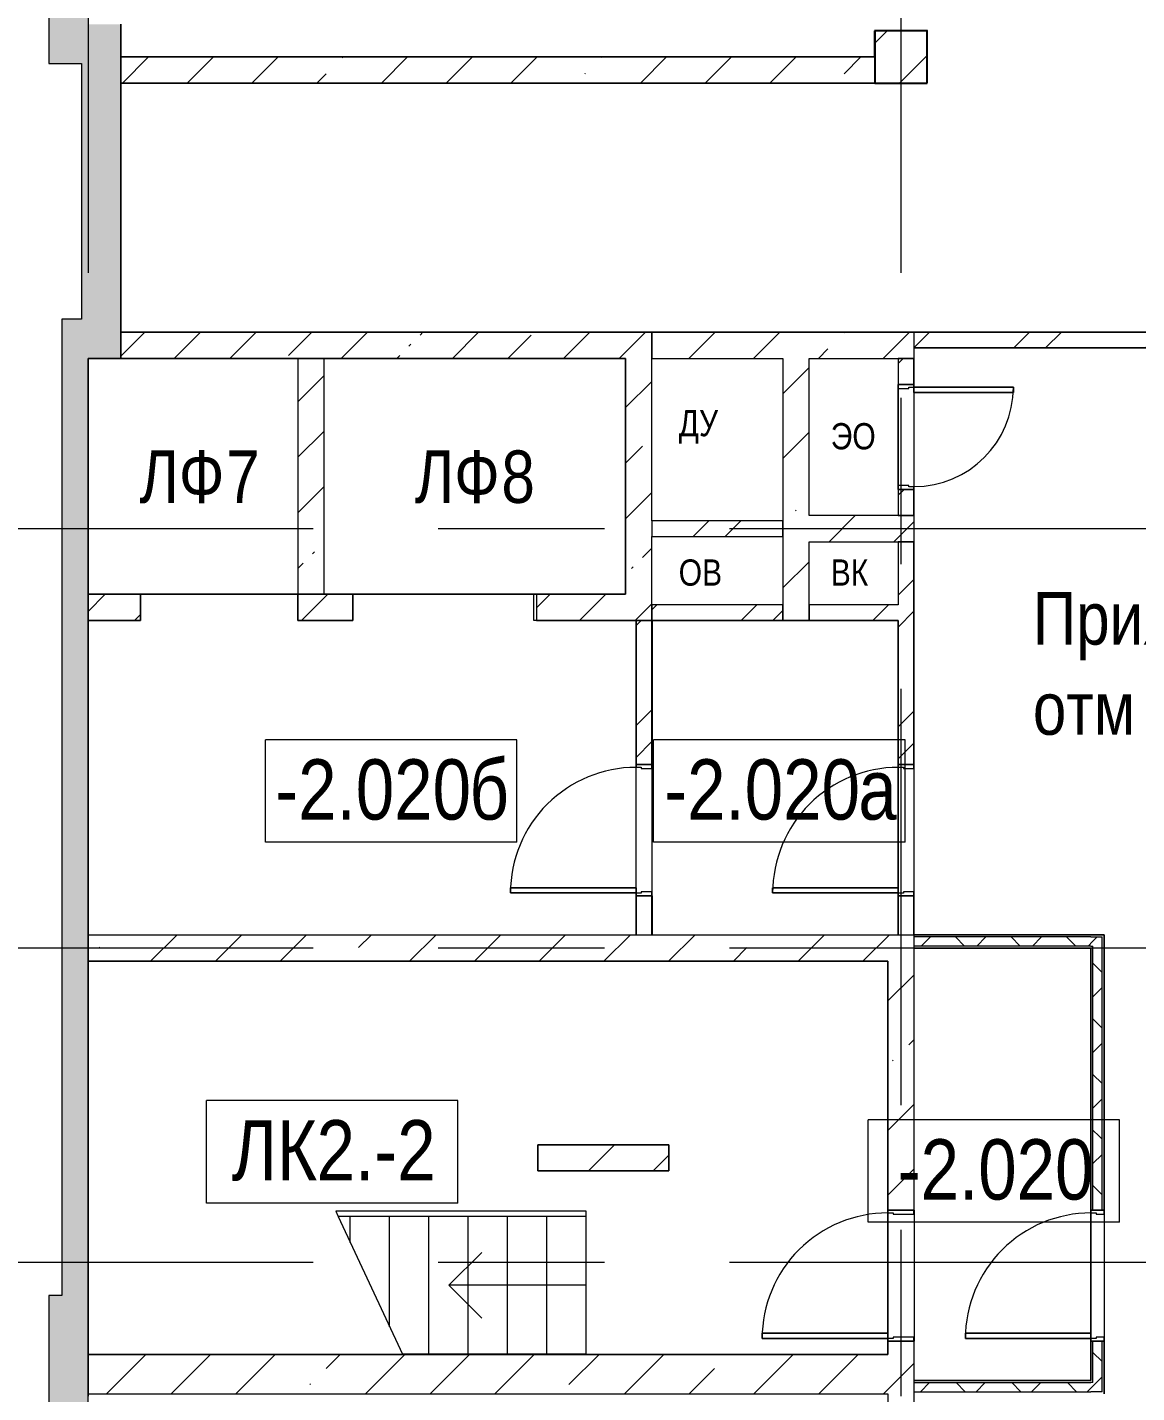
# Model space of a CAD drawing. Header units: millimetres. Extents: x 48966 to 155647, y -43515 to 30475.
# Drawn here: x 56868 to 65330, y 5125 to 15543 of the extents above; entities that cross this region are included whole.
import ezdxf

# ---------------------------------------------------------------- set-up
doc = ezdxf.new("R2010")
doc.units = ezdxf.units.MM
doc.linetypes.add('Осевые', pattern=[6350, 1270, -952.5, 3175, -952.5])
doc.linetypes.add('Сверху', pattern=[793.75, 476.25, -317.5])
for name, color, linetype, lineweight in [('Двери', 7, 'Continuous', 9), ('Каркас_Импост', 7, 'Continuous', 9), ('Колонны', 7, 'Continuous', 9), ('Колонны-1', 7, 'Continuous', 25), ('Контуры', 7, 'Continuous', 9), ('Линии подступенков-1', 7, 'Continuous', 9), ('Линии свеса', 7, 'Continuous', 9), ('Марки вырезов', 7, 'Continuous', 9), ('Марки помещений', 7, 'Continuous', 9), ('Общие ребра', 7, 'Continuous', 9), ('Оси-2', 7, 'Осевые', 9), ('Панель', 7, 'Continuous', 9), ('Перекрытия', 7, 'Continuous', 9), ('Сверху', 7, 'Сверху', 9), ('Стены', 7, 'Continuous', 9), ('Стены-1', 7, 'Continuous', 18), ('Стрелки вверх', 7, 'Continuous', 9), ('Текстовые примечания', 7, 'Continuous', 9), ('Фундамент несущей конструкции', 7, 'Continuous', 9), ('Черная _1 сплошная', 7, 'Continuous', 9), ('Штриховка разреза-2', 7, 'Continuous', 9)]:
    doc.layers.add(name, color=color, linetype=linetype, lineweight=lineweight)
doc.styles.add('Arial Narrow_1', font='Arial Narrow.ttf', dxfattribs={"height": 400})
doc.styles.add('Arial Narrow_2', font='Arial Narrow.ttf', dxfattribs={"height": 460})
doc.styles.add('Arial Narrow_3', font='Arial Narrow.ttf', dxfattribs={"height": 200})
pattern_1 = [(45, (0, 0), (-493.914, 493.914), []), (45, (493.9, 0), (-493.914, 493.914), [873.125, -174.625, 6.706, -167.919])]
pattern_2 = [(45, (0, 0), (-212.132, 212.132), []), (135, (0, 0), (-212.132, -212.132), [])]
pattern_3 = [(45, (0, 0), (-502.894, 502.894), []), (45, (0, 762), (-502.894, 502.894), [])]
pattern_4 = [(45, (0, 0), (-424.264, 424.264), [600, -100, 20, -100]), (45, (0, 424), (-424.264, 424.264), [])]

# ---------------------------------------------------------------- blocks, each defined once
blk = doc.blocks.new('Фундаментная плита - Фундаментная плита-408415-План -2-го этажа на отм_ -16_650')
at = {"layer": 'Фундамент несущей конструкции'}
for p, q in [((61432, 13017), (57332, 13017)), ((57332, 13017), (57332, 11217)), ((57582, 13017), (61432, 13017)), ((61432, 13017), (61432, 11217)), ((61432, 11217), (61432, 13017)), ((61432, 11217), (57332, 11217)), ((57332, 11217), (61432, 11217))]:
    blk.add_line(p, q, dxfattribs=at)
blk = doc.blocks.new('Колона монолитная23 - Колона монолитная-460736-План -2-го этажа на отм_ -16_650')
at = {"layer": 'Колонны'}
h = blk.add_hatch(dxfattribs=at)
h.set_pattern_fill('FP_1', color=256, style=0, pattern_type=2)
h.set_pattern_definition(pattern_1)
h.paths.add_polyline_path([(63332, 15117), (63732, 15117), (63732, 15517), (63332, 15517)], flags=0)
at = {"layer": 'Колонны-1'}
for p, q in [((63732, 15517), (63332, 15517)), ((63332, 15517), (63332, 15117)), ((63732, 15117), (63732, 15517)), ((63332, 15117), (63732, 15117))]:
    blk.add_line(p, q, dxfattribs=at)
blk = doc.blocks.new('Стена монолитная - Стена монолитная-463893-План -2-го этажа на отм_ -16_650')
at = {"layer": 'Штриховка разреза-2'}
h = blk.add_hatch(dxfattribs=at)
h.set_pattern_fill('FP_1', color=256, style=0, pattern_type=2)
h.set_pattern_definition(pattern_1)
h.paths.add_polyline_path([(150600, -31683), (149464, -28563), (149198, -28563), (139688, -2433), (139941, -2341), (136417, 7342), (136164, 7250), (133890, 13496), (133761, 13880), (133620, 14260), (133469, 14636), (133308, 15008), (133136, 15375), (132955, 15737), (132763, 16094), (132561, 16445), (132349, 16791), (132128, 17130), (131898, 17463), (131658, 17790), (131409, 18109), (131152, 18422), (131331, 18601), (131027, 18974), (130714, 19339), (130392, 19695), (130060, 20042), (129718, 20381), (129368, 20710), (129010, 21030), (128643, 21341), (128268, 21641), (127872, 21941), (127495, 22212), (127097, 22482), (126692, 22741), (126280, 22989), (125863, 23226), (125438, 23452), (125009, 23667), (124573, 23871), (124132, 24062), (123687, 24242), (120934, 25332), (120559, 25419), (120508, 25147), (120076, 25222), (119643, 25287), (119208, 25342), (118772, 25387), (118335, 25422), (117898, 25447), (117460, 25462), (117022, 25467), (109837, 25467), (109837, 25717), (100342, 25717), (100342, 25467), (61832, 25467), (61593, 25461), (61356, 25442), (61120, 25411), (60883, 25367), (60654, 25312), (60426, 25244), (60201, 25165), (59981, 25074), (59766, 24971), (59557, 24858), (59354, 24733), (59157, 24598), (58968, 24453), (58787, 24298), (58614, 24134), (58450, 23962), (58296, 23781), (58151, 23592), (58016, 23395), (57891, 23192), (57778, 22983), (57675, 22768), (57584, 22548), (57497, 22297), (57437, 22095), (57381, 21863), (57338, 21629), (57307, 21393), (57288, 21155), (57282, 20917), (57282, 20357), (57032, 20357), (57032, 15267), (57282, 15267), (57282, 13317), (57132, 13317), (57132, 5867), (57032, 5867), (57032, 2617), (57242, 2617), (57242, -43), (57032, -43), (57032, -2533), (57282, -2533), (57282, -21043), (57032, -21043), (57032, -21693), (57038, -21931), (57055, -22169), (57085, -22406), (57126, -22641), (57178, -22873), (57242, -23103), (57317, -23329), (57404, -23551), (57501, -23769), (57608, -23982), (57727, -24189), (57855, -24390), (57993, -24584), (58140, -24772), (58297, -24952), (58462, -25124), (58635, -25287), (58817, -25442), (59005, -25588), (59201, -25724), (59403, -25850), (59612, -25967), (59825, -26073), (59937, -25832), (60094, -25902), (60254, -25966), (60439, -26030), (74496, -30679), (74908, -30809), (75323, -30927), (75742, -31032), (76163, -31126), (76587, -31207), (77013, -31276), (77441, -31333), (77870, -31377), (77877, -31303), (78352, -31335), (78347, -31413), (78661, -31429), (78953, -31435), (79257, -31433), (91782, -31433), (91782, -31683), (108582, -31683), (108582, -31433), (142682, -31433), (142682, -31583), (144482, -31583), (144482, -31683)], flags=0)
h.paths.add_polyline_path([(150172, -31383), (143082, -31383), (143082, -31133), (108282, -31133), (108282, -31383), (92082, -31383), (92082, -31133), (79253, -31133), (78960, -31135), (78666, -31129), (78671, -31055), (77604, -30984), (77598, -31049), (77256, -31007), (76915, -30958), (76572, -30900), (76170, -30821), (75771, -30731), (75374, -30630), (74981, -30518), (74591, -30395), (60511, -25738), (60327, -25672), (60146, -25598), (59969, -25514), (59797, -25423), (59684, -25665), (59492, -25554), (59306, -25433), (59126, -25304), (58953, -25165), (58786, -25019), (58627, -24864), (58476, -24702), (58293, -24483), (58254, -24433), (58122, -24249), (57999, -24059), (57885, -23863), (57782, -23662), (57689, -23456), (57606, -23245), (57534, -23031), (57472, -22813), (57422, -22592), (57382, -22369), (57354, -22145), (57337, -21919), (57332, -21612), (57332, -21343), (57582, -21343), (57582, -2233), (57332, -2233), (57332, -343), (57542, -343), (57542, 2917), (57332, 2917), (57332, 13017), (57582, 13017), (57582, 15567), (57332, 15567), (57332, 20057), (57582, 20057), (57582, 20917), (57588, 21147), (57607, 21377), (57638, 21605), (57681, 21831), (57737, 22054), (57804, 22274), (57883, 22490), (57974, 22702), (58077, 22908), (58190, 23108), (58314, 23302), (58448, 23489), (58592, 23669), (58746, 23840), (58909, 24003), (59080, 24156), (59260, 24301), (59447, 24435), (59641, 24559), (59841, 24672), (60047, 24774), (60259, 24865), (60475, 24945), (60695, 25012), (60918, 25068), (61144, 25111), (61372, 25142), (61602, 25161), (61832, 25167), (100642, 25167), (100642, 25417), (109537, 25417), (109537, 25167), (117027, 25167), (117429, 25163), (117830, 25150), (118231, 25129), (118752, 25089), (118852, 25079), (119297, 25030), (119468, 25010), (119776, 24967), (120083, 24920), (120472, 24852), (123521, 23985), (123942, 23816), (124376, 23630), (124772, 23448), (125179, 23248), (125581, 23038), (125978, 22818), (126369, 22587), (126754, 22347), (127133, 22097), (127505, 21837), (127870, 21568), (128229, 21290), (128580, 21003), (128955, 20679), (129260, 20402), (129589, 20089), (129967, 19707), (130024, 19647), (130334, 19313), (130636, 18972), (130928, 18623), (130720, 18462), (131013, 18079), (131297, 17688), (131570, 17291), (131835, 16887), (132089, 16477), (132333, 16061), (132572, 15629), (132791, 15211), (133005, 14778), (133208, 14341), (133400, 13898), (133581, 13451), (133752, 12999), (135984, 6866), (136237, 6958), (139557, -2162), (139351, -2237), (145045, -17883), (145067, -17883), (145067, -17943), (149042, -28863), (149254, -28863), (150061, -31080)], flags=0)
at = {"layer": 'Стены-1'}
for p, q in [((57032, 20357), (57032, 15267)), ((57582, 13017), (57582, 15567)), ((57032, 15267), (57282, 15267)), ((57282, 15267), (57282, 13317)), ((57282, 13317), (57132, 13317)), ((57132, 13317), (57132, 5867)), ((57332, 5567), (57332, 13017)), ((57332, 13017), (57582, 13017)), ((57132, 5867), (57032, 5867)), ((57032, 5867), (57032, 2617)), ((57332, 2917), (57332, 5567))]:
    blk.add_line(p, q, dxfattribs=at)
blk = doc.blocks.new('Стена внутренняя4 - Стена внутренняя-468237-План -2-го этажа на отм_ -16_650')
at = {"layer": 'Штриховка разреза-2'}
h = blk.add_hatch(dxfattribs=at)
h.set_pattern_fill('FP_1', color=256, style=0, pattern_type=2)
h.set_pattern_definition(pattern_1)
h.paths.add_polyline_path([(58882, 3717), (59522, 3717), (59522, 3917), (58882, 3917)], flags=0)
h.paths.add_polyline_path([(63632, 3717), (63632, 4087), (63432, 4087), (63432, 3917), (62292, 3917), (62292, 3717), (63423, 3717)], flags=0)
h.paths.add_polyline_path([(60222, 3717), (61592, 3717), (61592, 3917), (60222, 3917)], flags=0)
h.paths.add_polyline_path([(63632, 4987), (63632, 5517), (63432, 5517), (63432, 5417), (57332, 5417), (57332, 5117), (63432, 5117), (63432, 4987)], flags=0)
h.paths.add_polyline_path([(63432, 6517), (63632, 6517), (63632, 8617), (57332, 8617), (57332, 8417), (63432, 8417), (63432, 6792)], flags=0)
h.paths.add_polyline_path([(61762, 6817), (61762, 7017), (60762, 7017), (60762, 6817)], flags=0)
at = {"layer": 'Стены'}
for p, q in [((63632, 6517), (63632, 8517)), ((63430, 8417), (63432, 8417)), ((63432, 8417), (63432, 6517)), ((63432, 5517), (63432, 6517)), ((63432, 6517), (63632, 6517)), ((63632, 6517), (63632, 5517)), ((63432, 5517), (63432, 5419)), ((63632, 5517), (63432, 5517)), ((63632, 5217), (63632, 5517)), ((63430, 5117), (63432, 5117)), ((63432, 5117), (63432, 4987)), ((63632, 4987), (63632, 5115)), ((63432, 4087), (63432, 4987)), ((63432, 4987), (63632, 4987)), ((63632, 4987), (63632, 4087)), ((63432, 4087), (63432, 3919)), ((63632, 4087), (63432, 4087)), ((63632, 3717), (63632, 4087)), ((59522, 3917), (60222, 3917)), ((59522, 3717), (59522, 3917)), ((60222, 3917), (60222, 3717)), ((61592, 3917), (62292, 3917)), ((61592, 3717), (61592, 3917)), ((62292, 3917), (62292, 3717)), ((60222, 3717), (59522, 3717)), ((62292, 3717), (61592, 3717))]:
    blk.add_line(p, q, dxfattribs=at)
at = {"layer": 'Стены-1'}
for p, q in [((63632, 8617), (57332, 8617)), ((57332, 8617), (57332, 8417)), ((63632, 8517), (63632, 8617)), ((57332, 8417), (63430, 8417)), ((61762, 7017), (60762, 7017)), ((60762, 7017), (60762, 6817)), ((61762, 6817), (61762, 7017)), ((60762, 6817), (61762, 6817)), ((63432, 6517), (63632, 6517)), ((63632, 5517), (63432, 5517)), ((63432, 5419), (63432, 5417)), ((63432, 5417), (57332, 5417)), ((57332, 5417), (57332, 5117)), ((63632, 5115), (63632, 5217)), ((57332, 5117), (63430, 5117)), ((63432, 4987), (63632, 4987)), ((63632, 4087), (63432, 4087)), ((59522, 3917), (58882, 3917)), ((58882, 3917), (58882, 3717)), ((59522, 3717), (59522, 3917)), ((61592, 3917), (60222, 3917)), ((60222, 3917), (60222, 3717)), ((61592, 3717), (61592, 3917)), ((63432, 3917), (62292, 3917)), ((62292, 3917), (62292, 3717)), ((63432, 3919), (63432, 3917)), ((58882, 3717), (59522, 3717)), ((60222, 3717), (61592, 3717)), ((62292, 3717), (63632, 3717))]:
    blk.add_line(p, q, dxfattribs=at)
blk = doc.blocks.new('Стена внутренняя5 - Стена внутренняя-471192-План -2-го этажа на отм_ -16_650')
at = {"layer": 'Штриховка разреза-2'}
h = blk.add_hatch(dxfattribs=at)
h.set_pattern_fill('FP_1', color=256, style=0, pattern_type=2)
h.set_pattern_definition(pattern_1)
h.paths.add_polyline_path([(62832, 11017), (62832, 11617), (63632, 11617), (63632, 11817), (62832, 11817), (62832, 13017), (63632, 13017), (63632, 13217), (61632, 13217), (61632, 13017), (62632, 13017), (62632, 11017)], flags=0)
at = {"layer": 'Стены-1'}
for p, q in [((63632, 13217), (61632, 13217)), ((61632, 13217), (61632, 13017)), ((63632, 13017), (63632, 13217)), ((61632, 13017), (62632, 13017)), ((62632, 13017), (62632, 11017)), ((62832, 11817), (62832, 13017)), ((62832, 13017), (63632, 13017)), ((63632, 11817), (62832, 11817)), ((63632, 11617), (63632, 11817)), ((62832, 11017), (62832, 11617)), ((62832, 11617), (63632, 11617)), ((62632, 11017), (62832, 11017))]:
    blk.add_line(p, q, dxfattribs=at)
blk = doc.blocks.new('Стена внутренняя6 - Стена внутренняя-472144-План -2-го этажа на отм_ -16_650')
at = {"layer": 'Штриховка разреза-2'}
h = blk.add_hatch(dxfattribs=at)
h.set_pattern_fill('FP_1', color=256, style=0, pattern_type=2)
h.set_pattern_definition(pattern_1)
h.paths.add_polyline_path([(63332, 15117), (63332, 15317), (57582, 15317), (57582, 15117), (60036, 15117)], flags=0)
at = {"layer": 'Стены-1'}
for p, q in [((63332, 15317), (57582, 15317)), ((57582, 15317), (57582, 15117)), ((63332, 15117), (63332, 15317)), ((57582, 15117), (63332, 15117))]:
    blk.add_line(p, q, dxfattribs=at)
blk = doc.blocks.new('Дверь - Однопольная - ДВ2_21х10-8383402-План -2-го этажа на отм_ -16_650')
at = {"layer": 'Двери'}
for p, q in [((-439, 1008), (-479, 1008)), ((-479, 1008), (-479, 50)), ((-439, 50), (-439, 1008)), ((-479, 50), (-439, 50))]:
    blk.add_line(p, q, dxfattribs=at)
blk.add_arc((-479, 50), 958, 360, 90, dxfattribs=at)
at = {"layer": 'Каркас_Импост'}
for p, q in [((-480, 50), (-500, 50)), ((-500, 50), (-500, -50)), ((-480, 10), (-480, 50)), ((-470, 10), (-480, 10)), ((-470, -50), (-470, 10)), ((480, 10), (470, 10)), ((470, 10), (470, -50)), ((500, 50), (480, 50)), ((480, 50), (480, 10)), ((500, -50), (500, 50)), ((-500, -50), (-470, -50)), ((470, -50), (500, -50))]:
    blk.add_line(p, q, dxfattribs=at)
at = {"layer": 'Панель'}
for p, q in [((-479, 1008), (-439, 1008)), ((-479, 50), (-479, 1008)), ((-439, 1008), (-439, 50)), ((-439, 50), (-479, 50))]:
    blk.add_line(p, q, dxfattribs=at)
blk = doc.blocks.new('Дверь - Однопольная без ручки - ДТ2_21х8-6209081-План -2-го этажа на отм_ -16_650')
at = {"layer": 'Двери'}
for p, q in [((-339, 818), (-379, 818)), ((-379, 818), (-379, 60)), ((-339, 60), (-339, 818)), ((-379, 60), (-339, 60))]:
    blk.add_line(p, q, dxfattribs=at)
blk.add_arc((-379, 60), 758, 360, 90, dxfattribs=at)
at = {"layer": 'Каркас_Импост'}
for p, q in [((-380, 60), (-400, 60)), ((-400, 60), (-400, -60)), ((-380, 20), (-380, 60)), ((-370, 20), (-380, 20)), ((-370, -60), (-370, 20)), ((380, 20), (370, 20)), ((370, 20), (370, -60)), ((400, 60), (380, 60)), ((380, 60), (380, 20)), ((400, -60), (400, 60)), ((-400, -60), (-370, -60)), ((370, -60), (400, -60))]:
    blk.add_line(p, q, dxfattribs=at)
at = {"layer": 'Панель'}
for p, q in [((-379, 818), (-339, 818)), ((-379, 60), (-379, 818)), ((-339, 818), (-339, 60)), ((-339, 60), (-379, 60))]:
    blk.add_line(p, q, dxfattribs=at)
blk = doc.blocks.new('Дверь - Однопольная - ДВ2_21х10-6240707-План -2-го этажа на отм_ -16_650')
at = {"layer": 'Двери'}
for p, q in [((-439, 1018), (-479, 1018)), ((-479, 1018), (-479, 60)), ((-439, 60), (-439, 1018)), ((-479, 60), (-439, 60))]:
    blk.add_line(p, q, dxfattribs=at)
blk.add_arc((-479, 60), 958, 360, 90, dxfattribs=at)
at = {"layer": 'Каркас_Импост'}
for p, q in [((-480, 60), (-500, 60)), ((-500, 60), (-500, -60)), ((-480, 20), (-480, 60)), ((-470, 20), (-480, 20)), ((-470, -60), (-470, 20)), ((480, 20), (470, 20)), ((470, 20), (470, -60)), ((500, 60), (480, 60)), ((480, 60), (480, 20)), ((500, -60), (500, 60)), ((-500, -60), (-470, -60)), ((470, -60), (500, -60))]:
    blk.add_line(p, q, dxfattribs=at)
at = {"layer": 'Панель'}
for p, q in [((-479, 1018), (-439, 1018)), ((-479, 60), (-479, 1018)), ((-439, 1018), (-439, 60)), ((-439, 60), (-479, 60))]:
    blk.add_line(p, q, dxfattribs=at)
blk = doc.blocks.new('M_Дверь-Проем - 1200 x 2150 mm-4670831-План -2-го этажа на отм_ -16_650')
at = {"layer": 'Сверху'}
blk.add_line((-608, -100), (592, -100), dxfattribs=at)
blk = doc.blocks.new('M_Дверь-Проем - 1400 x 2150 mm-4670832-План -2-го этажа на отм_ -16_650')
at = {"layer": 'Сверху'}
blk.add_line((-708, 100), (692, 100), dxfattribs=at)
blk = doc.blocks.new('Дверь - Однопольная - ДВ2_21х10-8383378-План -2-го этажа на отм_ -16_650')
at = {"layer": 'Двери'}
for p, q in [((-439, 1058), (-479, 1058)), ((-479, 1058), (-479, 100)), ((-439, 100), (-439, 1058)), ((-479, 100), (-439, 100))]:
    blk.add_line(p, q, dxfattribs=at)
blk.add_arc((-479, 100), 958, 360, 90, dxfattribs=at)
at = {"layer": 'Каркас_Импост'}
for p, q in [((-480, 100), (-500, 100)), ((-500, 100), (-500, -100)), ((-480, 60), (-480, 100)), ((-470, 60), (-480, 60)), ((-470, -100), (-470, 60)), ((480, 60), (470, 60)), ((470, 60), (470, -100)), ((500, 100), (480, 100)), ((480, 100), (480, 60)), ((500, -100), (500, 100)), ((-500, -100), (-470, -100)), ((470, -100), (500, -100))]:
    blk.add_line(p, q, dxfattribs=at)
at = {"layer": 'Панель'}
for p, q in [((-479, 1058), (-439, 1058)), ((-479, 100), (-479, 1058)), ((-439, 1058), (-439, 100)), ((-439, 100), (-479, 100))]:
    blk.add_line(p, q, dxfattribs=at)
blk = doc.blocks.new('Фундаментная плита1 - Фундаментная плита-5964020-План -2-го этажа на отм_ -16_650')
at = {"layer": 'Фундамент несущей конструкции'}
for p, q in [((61432, 13017), (57332, 13017)), ((57332, 13017), (57332, 11217)), ((57582, 13017), (61432, 13017)), ((61432, 13017), (61432, 11217)), ((61432, 11217), (61432, 13017)), ((61432, 11217), (57332, 11217)), ((57332, 11217), (61432, 11217))]:
    blk.add_line(p, q, dxfattribs=at)
blk = doc.blocks.new('Марка помещения_Р - Марка помещения-4575829-План -2-го этажа на отм_ -16_650')
at = {"layer": 'Марки помещений'}
for p, q in [((-4.79375, -1.95625), (-4.79375, 1.95625)), ((4.79375, 1.95625), (-4.79375, 1.95625)), ((4.79375, -1.95625), (4.79375, 1.95625)), ((4.79375, -1.95625), (-4.79375, -1.95625))]:
    blk.add_line(p, q, dxfattribs=at)

msp = doc.modelspace()

# ---------------------------------------------------------------- hatches: boundary and pattern name
at = {"layer": 'Штриховка разреза-2'}
h = msp.add_hatch(dxfattribs=at)
h.set_pattern_fill('FP_57', color=256, style=0, pattern_type=2)
h.set_pattern_definition(pattern_4)
h.paths.add_polyline_path([(61431.6, 13017.1), (61631.6, 13017.1), (61631.6, 13217.1), (57581.6, 13217.1), (57581.6, 13017.1), (60036.4, 13017.1)], flags=0)
h = msp.add_hatch(dxfattribs=at)
h.set_pattern_fill('FP_54', color=256, style=0, pattern_type=2)
h.set_pattern_definition(pattern_3)
h.paths.add_polyline_path([(69011.6, 13097.1), (69011.6, 13217.1), (68751.6, 13217.1), (68751.6, 13097.1), (69006.6, 13097.1)], flags=0)
h.paths.add_polyline_path([(67851.6, 13097.1), (67851.6, 13217.1), (63631.6, 13217.1), (63633.6, 13097.1), (66809, 13097.1)], flags=0)
h = msp.add_hatch(dxfattribs=at)
h.set_pattern_fill('FP_57', color=256, style=0, pattern_type=2)
h.set_pattern_definition(pattern_4)
h.paths.add_polyline_path([(59131.6, 11217.1), (59131.6, 13017.1), (58931.6, 13017.1), (58931.6, 11217.1)], flags=0)
h = msp.add_hatch(dxfattribs=at)
h.set_pattern_fill('FP_57', color=256, style=0, pattern_type=2)
h.set_pattern_definition(pattern_4)
h.paths.add_polyline_path([(61631.6, 11017.1), (61631.6, 13017.1), (61431.6, 13017.1), (61431.6, 11217.1), (61511.6, 11217.1), (61511.6, 11017.1)], flags=0)
h = msp.add_hatch(dxfattribs=at)
h.set_pattern_fill('FP_54', color=256, style=0, pattern_type=2)
h.set_pattern_definition(pattern_3)
h.paths.add_polyline_path([(63631.6, 11817.1), (63631.6, 12017.1), (63511.6, 12017.1), (63511.6, 11817.1)], flags=0)
h.paths.add_polyline_path([(63631.6, 12817.1), (63631.6, 13017.1), (63511.6, 13017.1), (63511.6, 12817.1)], flags=0)
h = msp.add_hatch(dxfattribs=at)
h.set_pattern_fill('FP_54', color=256, style=0, pattern_type=2)
h.set_pattern_definition(pattern_3)
h.paths.add_polyline_path([(62631.6, 11657.1), (62631.6, 11777.1), (61631.6, 11777.1), (61631.6, 11657.1), (61729.6, 11657.1)], flags=0)
h = msp.add_hatch(dxfattribs=at)
h.set_pattern_fill('FP_54', color=256, style=0, pattern_type=2)
h.set_pattern_definition(pattern_3)
h.paths.add_polyline_path([(63631.6, 8617.1), (63631.6, 8917.1), (63511.6, 8917.1), (63511.6, 8617.1)], flags=0)
h.paths.add_polyline_path([(63511.6, 9917.1), (63631.6, 9917.1), (63631.6, 11617.1), (63511.6, 11617.1), (63511.6, 11017.1)], flags=0)
h = msp.add_hatch(dxfattribs=at)
h.set_pattern_fill('FP_57', color=256, style=0, pattern_type=2)
h.set_pattern_definition(pattern_4)
h.paths.add_polyline_path([(61511.6, 11017.1), (61631.6, 11017.1), (61631.6, 11137.1), (61511.6, 11137.1), (61511.6, 11217.1), (60751.6, 11217.1), (60751.6, 11017.1), (61506.6, 11017.1)], flags=0)
h.paths.add_polyline_path([(59351.6, 11017.1), (59351.6, 11217.1), (58931.6, 11217.1), (58931.6, 11017.1)], flags=0)
h.paths.add_polyline_path([(57731.6, 11017.1), (57731.6, 11217.1), (57331.6, 11217.1), (57331.6, 11017.1)], flags=0)
h = msp.add_hatch(dxfattribs=at)
h.set_pattern_fill('FP_54', color=256, style=0, pattern_type=2)
h.set_pattern_definition(pattern_3)
h.paths.add_polyline_path([(62631.6, 11017.1), (62631.6, 11137.1), (61631.6, 11137.1), (61631.6, 11017.1), (61729.6, 11017.1)], flags=0)
h = msp.add_hatch(dxfattribs=at)
h.set_pattern_fill('FP_54', color=256, style=0, pattern_type=2)
h.set_pattern_definition(pattern_3)
h.paths.add_polyline_path([(63511.6, 11017.1), (63511.6, 11137.1), (62831.6, 11137.1), (62831.6, 11017.1), (63422.7, 11017.1)], flags=0)
h = msp.add_hatch(dxfattribs=at)
h.set_pattern_fill('FP_54', color=256, style=0, pattern_type=2)
h.set_pattern_definition(pattern_3)
h.paths.add_polyline_path([(61631.6, 8617.1), (61631.6, 8917.1), (61511.6, 8917.1), (61511.6, 8617.1)], flags=0)
h.paths.add_polyline_path([(61511.6, 9917.1), (61631.6, 9917.1), (61631.6, 11017.1), (61511.6, 11017.1)], flags=0)
h = msp.add_hatch(dxfattribs=at)
h.set_pattern_fill('FP_53', color=256, style=0, pattern_type=2)
h.set_pattern_definition(pattern_2)
h.paths.add_polyline_path([(64996.6, 8532.1), (64996.6, 8602.1), (63631.6, 8602.1), (63631.6, 8532.1), (64981.6, 8532.1)], flags=0)
h = msp.add_hatch(dxfattribs=at)
h.set_pattern_fill('FP_53', color=256, style=0, pattern_type=2)
h.set_pattern_definition(pattern_2)
h.paths.add_polyline_path([(65066.6, 5132.1), (65066.6, 5517.1), (64996.6, 5517.1), (64996.6, 5132.1)], flags=0)
h.paths.add_polyline_path([(64996.6, 6517.1), (65066.6, 6517.1), (65066.6, 7081.1), (64996.6, 7081.1), (64996.6, 6792.3)], flags=0)
h.paths.add_polyline_path([(65066.6, 7581.1), (65066.6, 7791.1), (64996.6, 7791.1), (64996.6, 7581.1)], flags=0)
h.paths.add_polyline_path([(64996.6, 8291.1), (65066.6, 8291.1), (65066.6, 8602.1), (64996.6, 8602.1), (64996.6, 8532.1)], flags=0)
h = msp.add_hatch(dxfattribs=at)
h.set_pattern_fill('FP_53', color=256, style=0, pattern_type=2)
h.set_pattern_definition(pattern_2)
h.paths.add_polyline_path([(65066.6, 7791.1), (65066.6, 8291.1), (64996.6, 8291.1), (64996.6, 7791.1)], flags=0)
h = msp.add_hatch(dxfattribs=at)
h.set_pattern_fill('FP_53', color=256, style=0, pattern_type=2)
h.set_pattern_definition(pattern_2)
h.paths.add_polyline_path([(65066.6, 7081.1), (65066.6, 7581.1), (64996.6, 7581.1), (64996.6, 7081.1)], flags=0)
h = msp.add_hatch(dxfattribs=at)
h.set_pattern_fill('FP_53', color=256, style=0, pattern_type=2)
h.set_pattern_definition(pattern_2)
h.paths.add_polyline_path([(64981.6, 5132.1), (64996.6, 5132.1), (64996.6, 5202.1), (63631.6, 5202.1), (63631.6, 5132.1), (64269.3, 5132.1)], flags=0)

# ---------------------------------------------------------------- linework, layer by layer
at = {"layer": 'Контуры'}
for p, q in [((61131.6, 6469), (59239.6, 6469)), ((61131.6, 5419), (61131.6, 6469)), ((61131.6, 5419), (59729.2, 5419))]:
    msp.add_line(p, q, dxfattribs=at)
at = {"layer": 'Линии подступенков-1'}
for p, q in [((59331.6, 6271.7), (59331.6, 6469)), ((59631.6, 5628.3), (59631.6, 6469)), ((59931.6, 5419), (59931.6, 6469)), ((60231.6, 5419), (60231.6, 6469)), ((60531.6, 5419), (60531.6, 6469)), ((60831.6, 5419), (60831.6, 6469)), ((61131.6, 5419), (61131.6, 6469))]:
    msp.add_line(p, q, dxfattribs=at)
at = {"layer": 'Линии свеса'}
for p, q in [((59331.6, 6271.7), (59331.6, 6469)), ((59631.6, 5628.3), (59631.6, 6469)), ((59931.6, 5419), (59931.6, 6469)), ((60231.6, 5419), (60231.6, 6469)), ((60531.6, 5419), (60531.6, 6469)), ((60831.6, 5419), (60831.6, 6469))]:
    msp.add_line(p, q, dxfattribs=at)
at = {"layer": 'Марки вырезов'}
msp.add_line((59239.6, 6469), (59729.2, 5419), dxfattribs=at)
at = {"layer": 'Общие ребра'}
for p, q in [((67851.6, 13217.1), (63631.6, 13217.1)), ((63633.6, 13097.1), (67851.6, 13097.1)), ((63631.6, 12817.1), (63631.6, 13017.1)), ((63631.6, 11817.1), (63631.6, 12017.1)), ((61631.6, 11777.1), (61631.6, 11657.1)), ((63631.6, 9917.1), (63631.6, 11617.1)), ((61631.6, 11137.1), (61631.6, 11017.1)), ((61631.6, 11017.1), (61631.6, 11137.1)), ((57331.6, 11017.1), (57731.6, 11017.1)), ((58931.6, 11017.1), (59351.6, 11017.1)), ((60751.6, 11017.1), (61506.6, 11017.1)), ((61631.6, 11017.1), (61511.6, 11017.1)), ((61511.6, 11017.1), (61511.6, 9917.1)), ((61511.6, 11017.1), (61631.6, 11017.1)), ((61511.6, 11017.1), (61631.6, 11017.1)), ((61631.6, 9917.1), (61631.6, 11012.1)), ((61631.6, 11012.1), (61631.6, 9917.1)), ((63511.6, 11017.1), (63511.6, 9917.1)), ((61511.6, 8917.1), (61511.6, 8619.1)), ((61631.6, 8619.1), (61631.6, 8917.1)), ((61631.6, 8917.1), (61631.6, 8619.1)), ((63511.6, 8917.1), (63511.6, 8619.1)), ((63631.6, 8617.1), (63631.6, 8917.1)), ((64981.6, 8602.1), (63631.6, 8602.1)), ((64981.6, 8602.1), (64996.6, 8602.1)), ((64996.6, 8602.1), (65066.6, 8602.1)), ((65066.6, 8291.1), (65066.6, 8602.1)), ((65081.6, 8291.1), (65081.6, 8617.1)), ((64981.6, 8532.1), (63631.6, 8532.1)), ((64981.6, 8532.1), (64996.6, 8532.1)), ((64981.6, 8517.1), (64981.6, 8291.1)), ((64996.6, 8291.1), (64996.6, 8532.1)), ((64981.6, 8291.1), (64981.6, 7791.1)), ((64996.6, 7791.1), (64996.6, 8291.1)), ((65066.6, 7791.1), (65066.6, 8291.1)), ((65081.6, 7791.1), (65081.6, 8291.1)), ((64981.6, 7791.1), (64981.6, 7581.1)), ((64996.6, 7581.1), (64996.6, 7791.1)), ((65066.6, 7581.1), (65066.6, 7791.1)), ((65081.6, 7581.1), (65081.6, 7791.1)), ((64981.6, 7581.1), (64981.6, 7081.1)), ((64996.6, 7081.1), (64996.6, 7581.1)), ((65066.6, 7081.1), (65066.6, 7581.1)), ((65081.6, 7081.1), (65081.6, 7581.1)), ((64981.6, 7081.1), (64981.6, 6517.1)), ((64996.6, 6517.1), (64996.6, 7081.1)), ((65066.6, 6517.1), (65066.6, 7081.1)), ((65081.6, 6517.1), (65081.6, 7081.1)), ((64981.6, 5517.1), (64981.6, 5219.1)), ((64996.6, 5202.1), (64996.6, 5517.1)), ((65066.6, 5132.1), (65066.6, 5517.1)), ((65081.6, 5117.1), (65081.6, 5517.1)), ((63631.6, 5202.1), (64981.6, 5202.1)), ((63631.6, 5132.1), (64981.6, 5132.1)), ((64996.6, 5202.1), (64981.6, 5202.1)), ((64996.6, 5132.1), (64981.6, 5132.1)), ((65066.6, 5132.1), (64996.6, 5132.1))]:
    msp.add_line(p, q, dxfattribs=at)
at = {"layer": 'Оси-2'}
for p, q in [((57331.6, 25417.1), (57331.6, -41737.8)), ((63531.6, 25417.1), (63531.6, -41737.8)), ((150171.6, 11717.1), (50565.6, 11717.1)), ((150171.6, 8517.1), (50565.6, 8517.1)), ((150171.6, 6117.1), (50565.6, 6117.1))]:
    msp.add_line(p, q, dxfattribs=at)
at = {"layer": 'Перекрытия'}
for p, q in [((57581.6, 15567.1), (57581.6, 15317.1)), ((63331.6, 15317.1), (63331.6, 15517.1)), ((63331.6, 15517.1), (63731.6, 15517.1)), ((63731.6, 15517.1), (63731.6, 15117.1)), ((57581.6, 15317.1), (63331.6, 15317.1)), ((63731.6, 15117.1), (57581.6, 15117.1)), ((57581.6, 15117.1), (57581.6, 13217.1)), ((57581.6, 13217.1), (69011.6, 13217.1)), ((66541.6, 13097.1), (63631.6, 13097.1)), ((63631.6, 13097.1), (63631.6, 12817.1)), ((63631.6, 12817.1), (63511.6, 12817.1)), ((63511.6, 12817.1), (63511.6, 12017.1)), ((63511.6, 12017.1), (63631.6, 12017.1)), ((63631.6, 12017.1), (63631.6, 9917.1)), ((58931.6, 11217.1), (57731.6, 11217.1)), ((57731.6, 11217.1), (57731.6, 11017.1)), ((58931.6, 11017.1), (58931.6, 11217.1)), ((60731.6, 11217.1), (59351.6, 11217.1)), ((59351.6, 11217.1), (59351.6, 11017.1)), ((60731.6, 11017.1), (60731.6, 11217.1)), ((57731.6, 11017.1), (57331.6, 11017.1)), ((57331.6, 11017.1), (57331.6, 8617.1)), ((59351.6, 11017.1), (58931.6, 11017.1)), ((61511.6, 11017.1), (60731.6, 11017.1)), ((61511.6, 8617.1), (61511.6, 11017.1)), ((63511.6, 11017.1), (61631.6, 11017.1)), ((61631.6, 11017.1), (61631.6, 8617.1)), ((63511.6, 8617.1), (63511.6, 11017.1)), ((63631.6, 9917.1), (63511.6, 9917.1)), ((63511.6, 9917.1), (63511.6, 8917.1)), ((63511.6, 8917.1), (63631.6, 8917.1)), ((63631.6, 8917.1), (63631.6, 8617.1)), ((57331.6, 8617.1), (61511.6, 8617.1)), ((61631.6, 8617.1), (63511.6, 8617.1)), ((63631.6, 8617.1), (65081.6, 8617.1)), ((65081.6, 8617.1), (65081.6, 6517.1)), ((64981.6, 8517.1), (63631.6, 8517.1)), ((63631.6, 8517.1), (63631.6, 6517.1)), ((64981.6, 5217.1), (64981.6, 8517.1)), ((57331.6, 8417.1), (57331.6, 5417.1)), ((63431.6, 8417.1), (57331.6, 8417.1)), ((63431.6, 5417.1), (63431.6, 8417.1)), ((60761.6, 7017.1), (61761.6, 7017.1)), ((60761.6, 6817.1), (60761.6, 7017.1)), ((61761.6, 7017.1), (61761.6, 6817.1)), ((61761.6, 6817.1), (60761.6, 6817.1)), ((63631.6, 6517.1), (63431.6, 6517.1)), ((63431.6, 6517.1), (63431.6, 5517.1)), ((65081.6, 6517.1), (64981.6, 6517.1)), ((64981.6, 6517.1), (64981.6, 5517.1)), ((63431.6, 5517.1), (63631.6, 5517.1)), ((63631.6, 5517.1), (63631.6, 5217.1)), ((64981.6, 5517.1), (65081.6, 5517.1)), ((65081.6, 5517.1), (65081.6, 5117.1)), ((57331.6, 5417.1), (63431.6, 5417.1)), ((63631.6, 5217.1), (64981.6, 5217.1))]:
    msp.add_line(p, q, dxfattribs=at)
at = {"layer": 'Стены'}
for p, q in [((63511.6, 12817.1), (63631.6, 12817.1)), ((63511.6, 12017.1), (63511.6, 12817.1)), ((63631.6, 12817.1), (63631.6, 12017.1)), ((63631.6, 12017.1), (63511.6, 12017.1)), ((61511.6, 9917.1), (61631.6, 9917.1)), ((61511.6, 8917.1), (61511.6, 9917.1)), ((61631.6, 9917.1), (61631.6, 8917.1)), ((63511.6, 9917.1), (63631.6, 9917.1)), ((63511.6, 8917.1), (63511.6, 9917.1)), ((63631.6, 9917.1), (63631.6, 8917.1)), ((61631.6, 8917.1), (61511.6, 8917.1)), ((63631.6, 8917.1), (63511.6, 8917.1)), ((64981.6, 5517.1), (64981.6, 6517.1)), ((64981.6, 6517.1), (65081.6, 6517.1)), ((65081.6, 6517.1), (65081.6, 5517.1)), ((65081.6, 5517.1), (64981.6, 5517.1))]:
    msp.add_line(p, q, dxfattribs=at)
at = {"layer": 'Стены-1'}
for p, q in [((63733.6, 15519.1), (63331.6, 15519.1)), ((63331.6, 15517.1), (63731.6, 15517.1)), ((63733.6, 15517.1), (63733.6, 15519.1)), ((61631.6, 13217.1), (57581.6, 13217.1)), ((57581.6, 13217.1), (57581.6, 13017.1)), ((61631.6, 13017.1), (61631.6, 13217.1)), ((63631.6, 13217.1), (63631.6, 13097.1)), ((63631.6, 13097.1), (63633.6, 13097.1)), ((57581.6, 13017.1), (58931.6, 13017.1)), ((58931.6, 13017.1), (58931.6, 11217.1)), ((59131.6, 13017.1), (61431.6, 13017.1)), ((59131.6, 11217.1), (59131.6, 13017.1)), ((61431.6, 13017.1), (61431.6, 11217.1)), ((61631.6, 11777.1), (61631.6, 13017.1)), ((63631.6, 13017.1), (63511.6, 13017.1)), ((63511.6, 13017.1), (63511.6, 12817.1)), ((63511.6, 12817.1), (63631.6, 12817.1)), ((63631.6, 12017.1), (63511.6, 12017.1)), ((63511.6, 12017.1), (63511.6, 11817.1)), ((62631.6, 11777.1), (61631.6, 11777.1)), ((62631.6, 11657.1), (62631.6, 11777.1)), ((63511.6, 11817.1), (63631.6, 11817.1)), ((61631.6, 11657.1), (62631.6, 11657.1)), ((61631.6, 11137.1), (61631.6, 11657.1)), ((63631.6, 11617.1), (63511.6, 11617.1)), ((63511.6, 11617.1), (63511.6, 11137.1)), ((57731.6, 11217.1), (57331.6, 11217.1)), ((57331.6, 11217.1), (57331.6, 11017.1)), ((57731.6, 11017.1), (57731.6, 11217.1)), ((58931.6, 11217.1), (58931.6, 11017.1)), ((59351.6, 11217.1), (59131.6, 11217.1)), ((59351.6, 11017.1), (59351.6, 11217.1)), ((61431.6, 11217.1), (60751.6, 11217.1)), ((60751.6, 11217.1), (60751.6, 11017.1)), ((62631.6, 11137.1), (61631.6, 11137.1)), ((62631.6, 11017.1), (62631.6, 11137.1)), ((63511.6, 11137.1), (62831.6, 11137.1)), ((62831.6, 11137.1), (62831.6, 11017.1)), ((57331.6, 11015.1), (57331.6, 8619.1)), ((57333.6, 8619.1), (57333.6, 11015.1)), ((61506.6, 11017.1), (61511.6, 11017.1)), ((61631.6, 11017.1), (62631.6, 11017.1)), ((61631.6, 11012.1), (61631.6, 11017.1)), ((61636.6, 9917.1), (61636.6, 11012.1)), ((62831.6, 11017.1), (63511.6, 11017.1)), ((61511.6, 9917.1), (61631.6, 9917.1)), ((61631.6, 9917.1), (61636.6, 9917.1)), ((63511.6, 9917.1), (63631.6, 9917.1)), ((61631.6, 8917.1), (61511.6, 8917.1)), ((61636.6, 8917.1), (61631.6, 8917.1)), ((61636.6, 8619.1), (61636.6, 8917.1)), ((63631.6, 8917.1), (63511.6, 8917.1)), ((61511.6, 8619.1), (61511.6, 8617.1)), ((61511.6, 8617.1), (61631.6, 8617.1)), ((61631.6, 8617.1), (61631.6, 8619.1)), ((63511.6, 8619.1), (63511.6, 8617.1)), ((63511.6, 8617.1), (63631.6, 8617.1)), ((64981.6, 8617.1), (63631.6, 8617.1)), ((63631.6, 8617.1), (63631.6, 8517.1)), ((65066.6, 8617.1), (64981.6, 8617.1)), ((65081.6, 8617.1), (65066.6, 8617.1)), ((63631.6, 8517.1), (64981.6, 8517.1)), ((57331.6, 8417.1), (57331.6, 5417.1)), ((57333.6, 8417.1), (57331.6, 8417.1)), ((57333.6, 5419.1), (57333.6, 8415.1)), ((64981.6, 6517.1), (65081.6, 6517.1)), ((65081.6, 5517.1), (64981.6, 5517.1)), ((57331.6, 5417.1), (57333.6, 5417.1)), ((64981.6, 5217.1), (63631.6, 5217.1)), ((63631.6, 5217.1), (63631.6, 5117.1)), ((64981.6, 5219.1), (64981.6, 5217.1))]:
    msp.add_line(p, q, dxfattribs=at)
at = {"layer": 'Стрелки вверх'}
for p, q in [((60084.4, 5944), (60334.4, 6194)), ((60231.6, 5944), (60084.4, 5944)), ((60084.4, 5944), (60334.4, 5694)), ((60531.6, 5944), (60231.6, 5944)), ((60831.6, 5944), (60531.6, 5944)), ((61131.6, 5944), (60831.6, 5944))]:
    msp.add_line(p, q, dxfattribs=at)
at = {"layer": 'Черная _1 сплошная'}
for p, q in [((61131.6, 6509), (59221.4, 6509)), ((59221.4, 6509), (59240, 6469)), ((61131.6, 6469), (61131.6, 6509))]:
    msp.add_line(p, q, dxfattribs=at)

# ---------------------------------------------------------------- block references
at = {"layer": 'Двери'}
for name, p, rotation in [('Дверь - Однопольная без ручки - ДТ2_21х8-6209081-План -2-го этажа на отм_ -16_650', (63571.6, 12417.1), 270), ('M_Дверь-Проем - 1200 x 2150 mm-4670831-План -2-го этажа на отм_ -16_650', (58323.4, 11117.1), 180), ('Дверь - Однопольная - ДВ2_21х10-6240707-План -2-го этажа на отм_ -16_650', (61571.6, 9417.1), 89.99999999999984), ('Дверь - Однопольная - ДВ2_21х10-6240707-План -2-го этажа на отм_ -16_650', (63571.6, 9417.1), 89.99999999999984), ('Дверь - Однопольная - ДВ2_21х10-8383378-План -2-го этажа на отм_ -16_650', (63531.6, 6017.1), 90), ('Дверь - Однопольная - ДВ2_21х10-8383402-План -2-го этажа на отм_ -16_650', (65031.6, 6017.1), 90)]:
    msp.add_blockref(name, p, dxfattribs=dict(at, rotation=rotation))
msp.add_blockref('M_Дверь-Проем - 1400 x 2150 mm-4670832-План -2-го этажа на отм_ -16_650', (60059.8, 11117.1), dxfattribs=at)
at = {"layer": 'Колонны'}
msp.add_blockref('Колона монолитная23 - Колона монолитная-460736-План -2-го этажа на отм_ -16_650', (0, 0), dxfattribs=at)
at = {"layer": 'Марки помещений', "xscale": 199.9999999999999, "yscale": 199.9999999999999, "zscale": 199.9999999999999}
for p in [(59644.5, 9715.6), (62604.5, 9715.6), (59193.4, 6962.3), (64240.7, 6816.2)]:
    msp.add_blockref('Марка помещения_Р - Марка помещения-4575829-План -2-го этажа на отм_ -16_650', p, dxfattribs=at)
at = {"layer": 'Стены'}
for name in ['Стена монолитная - Стена монолитная-463893-План -2-го этажа на отм_ -16_650', 'Стена внутренняя6 - Стена внутренняя-472144-План -2-го этажа на отм_ -16_650', 'Стена внутренняя5 - Стена внутренняя-471192-План -2-го этажа на отм_ -16_650', 'Стена внутренняя4 - Стена внутренняя-468237-План -2-го этажа на отм_ -16_650']:
    msp.add_blockref(name, (0, 0), dxfattribs=at)
at = {"layer": 'Фундамент несущей конструкции'}
for name in ['Фундаментная плита - Фундаментная плита-408415-План -2-го этажа на отм_ -16_650', 'Фундаментная плита1 - Фундаментная плита-5964020-План -2-го этажа на отм_ -16_650']:
    msp.add_blockref(name, (0, 0), dxfattribs=at)

# ---------------------------------------------------------------- texts
at = {"layer": 'Марки помещений', "char_height": 460, "attachment_point": 1, "style": 'Arial Narrow_2'}
for s, insert, width in [('-2.020', (58758.6, 9957.4), 1795.78), ('\\fArial Narrow|b0|i0|c204|p34|;б', (60240.3, 9957.4), 368.776), ('-2.020', (61725.6, 9957.4), 1795.78), ('\\fArial Narrow|b0|i0|c204|p34|;а', (63207.3, 9957.4), 352.742), ('ЛК', (58426.5, 7204.1), 785.654), ('2.-2', (59074.7, 7204.1), 1090.295), ('-2.020', (63506.8, 7058.1), 1795.78)]:
    msp.add_mtext(s, dxfattribs=dict(at, insert=insert, width=width))
at = {"layer": 'Текстовые примечания', "attachment_point": 1}
for s, insert, char_height, width, style in [('ДУ', (61836.7, 12622.8), 200, 368.776, 'Arial Narrow_3'), ('ЭО', (62996.7, 12522.8), 200, 400.844, 'Arial Narrow_3'), ('ЛФ', (57723.1, 12314.1), 400, 801.687, 'Arial Narrow_1'), ('\\fArial Narrow|b0|i0|c204|p34|;7', (58384.6, 12314.1), 400, 320.675, 'Arial Narrow_1'), ('ЛФ', (59823.1, 12314.1), 400, 801.687, 'Arial Narrow_1'), ('\\fArial Narrow|b0|i0|c204|p34|;8', (60484.6, 12314.1), 400, 320.675, 'Arial Narrow_1'), ('ОВ', (61836.7, 11482.8), 200, 384.81, 'Arial Narrow_3'), ('ВК', (62996.7, 11482.8), 200, 336.709, 'Arial Narrow_3'), ('Приямок', (64538.6, 11233), 400, 2292.826, 'Arial Narrow_1'), ('отм', (64538.6, 10545.1), 400, 962.025, 'Arial Narrow_1')]:
    msp.add_mtext(s, dxfattribs=dict(at, insert=insert, char_height=char_height, width=width, style=style))

doc.saveas('drawing.dxf')
